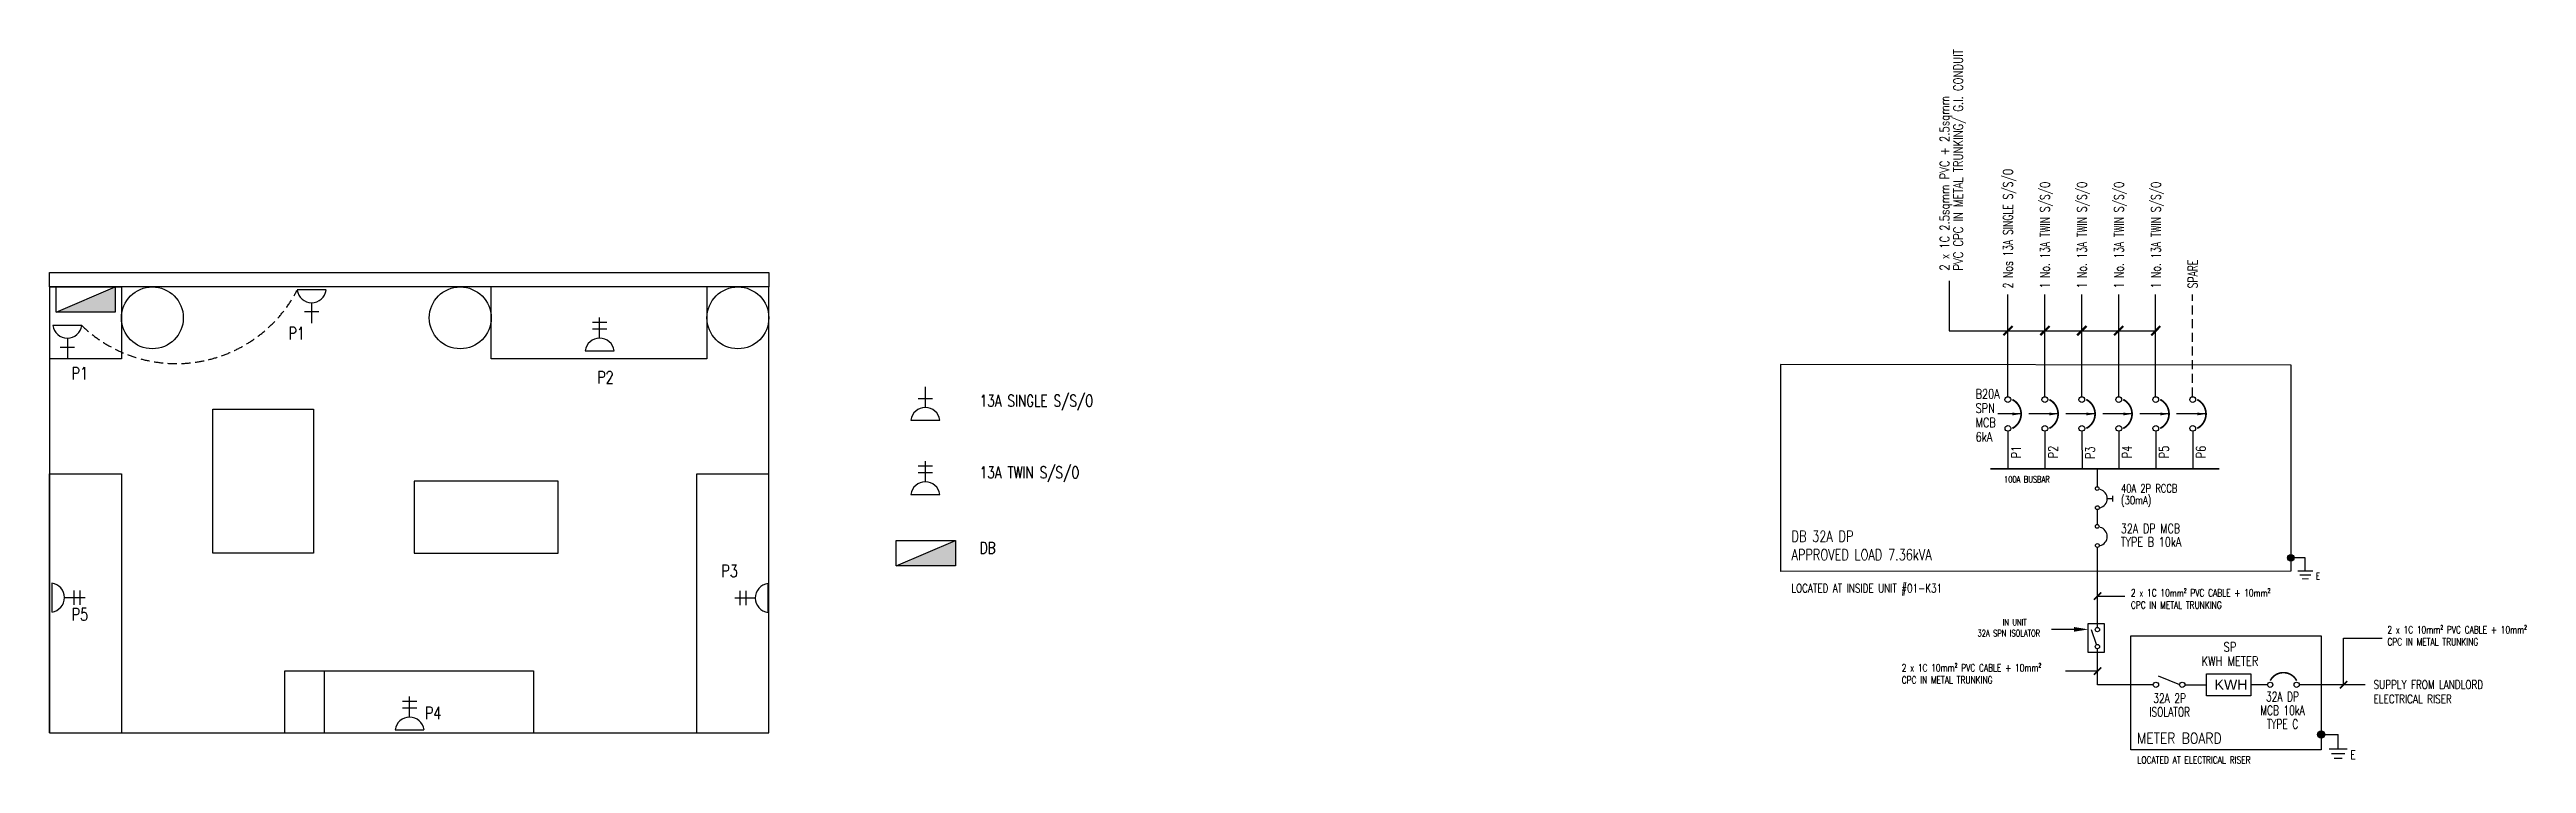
# Model space of a CAD drawing. Header units: millimetres. Extents: x 21308 to 38526, y 5867 to 10831.
import ezdxf
from ezdxf import colors
from ezdxf.entities.mleader import LeaderData, LeaderLine
from ezdxf.lldxf.tags import DXFTag
from ezdxf.math import Vec2, Vec3

# ---------------------------------------------------------------- set-up
doc = ezdxf.new("R2010")
doc.units = ezdxf.units.MM
doc.linetypes.add('DASHED', pattern=[19.05, 12.7, -6.35])
for name, color, linetype in [('E-SLD-FRAME', 8, 'Continuous'), ('E-SLD-LEGENDF', 2, 'Continuous'), ('E-SLD-T1', 2, 'Continuous'), ('SLD', 2, 'Continuous'), ('SLD-LINE', 7, 'Continuous'), ('SLD-TXT', 7, 'Continuous')]:
    doc.layers.add(name, color=color, linetype=linetype)
doc.styles.add('ARIAL', font='arial.ttf')
doc.styles.add('ROMANS', font='romans.shx', dxfattribs={"width": 0.8})
doc.styles.add('SB T5-2$0$80', font='simplex.shx', dxfattribs={"width": 0.8, "height": 2})
doc.styles.add('simplex', font='simplex.shx', dxfattribs={"width": 0.7})
doc.styles.add('SLD-TXT', font='romans.shx', dxfattribs={"width": 0.75})
doc.styles.get("Standard").update_dxf_attribs({"font": 'arial.ttf'})
tags = doc.linetypes.add('CENTER', pattern=[2, 1.25, -0.25, 0.25, -0.25]).pattern_tags.tags
tags[10:11] = [DXFTag(74, 4), DXFTag(75, 0), DXFTag(340, '0'), DXFTag(46, 1.0), DXFTag(50, 0.0), DXFTag(44, 0.0), DXFTag(45, 0.0)]
tags[8:9] = [DXFTag(74, 4), DXFTag(75, 0), DXFTag(340, '0'), DXFTag(46, 1.0), DXFTag(50, 0.0), DXFTag(44, 0.0), DXFTag(45, 0.0)]
tags[6:7] = [DXFTag(74, 4), DXFTag(75, 0), DXFTag(340, '0'), DXFTag(46, 1.0), DXFTag(50, 0.0), DXFTag(44, 0.0), DXFTag(45, 0.0)]
tags[4:5] = [DXFTag(74, 4), DXFTag(75, 0), DXFTag(340, '0'), DXFTag(46, 1.0), DXFTag(50, 0.0), DXFTag(44, 0.0), DXFTag(45, 0.0)]
doc.dimstyles.new('1-100', dxfattribs={"dimtxt": 100, "dimasz": 100, "dimexe": 25, "dimexo": 10, "dimgap": 25, "dimtad": 1, "dimdec": 0, "dimzin": 0, "dimdsep": 46, "dimtxsty": 'simplex', "dimcen": 0, "dimclrd": 7, "dimclre": 7, "dimclrt": 7, "dimadec": 0, "dimazin": 0, "dimtfac": 1, "dimtdec": 0, "dimtofl": 0, "dimtmove": 1, "dimatfit": 0, "dimfxl": 1, "dimtolj": 1, "dimtzin": 0, "dimarcsym": 2})

# ---------------------------------------------------------------- blocks, each defined once
blk = doc.blocks.new('MCCB')
at = {"color": 3}
for centre in [(-1, 548), (0, 49)]:
    blk.add_circle(centre, 49.5, dxfattribs=at)
at = {"layer": 'E-SLD-LEGENDF', "const_width": 30}
blk.add_lwpolyline([(77, 49, 0.611384), (77, 548)], format="xyb", dxfattribs=at)

msp = doc.modelspace()

# ---------------------------------------------------------------- hatches: boundary and pattern name
h = msp.add_hatch(color=1)
h.dxf.hatch_style = 1
h.paths.add_polyline_path([(21765, 9005), (21765, 9180), (21355, 9005)])
h = msp.add_hatch(color=1)
h.dxf.hatch_style = 1
h.paths.add_polyline_path([(27605, 7242), (27605, 7417), (27194, 7242)])
at = {"layer": 'E-SLD-LEGENDF'}
h = msp.add_hatch(color=2, dxfattribs=at)
h.dxf.hatch_style = 1
edge = h.paths.add_edge_path()
edge.add_arc((36888, 7297), 23.2, 0, 360)
h = msp.add_hatch(color=256, dxfattribs=at)
h.dxf.hatch_style = 1
edge = h.paths.add_edge_path()
edge.add_arc((37099, 6068), 25, 0, 360)

# ---------------------------------------------------------------- linework, layer by layer
for p, q in [((21308, 9280), (26308, 9280)), ((21308, 9180), (21308, 9280)), ((26308, 9180), (21308, 9180)), ((21308, 9180), (21308, 6080)), ((21308, 9180), (21808, 9180)), ((21808, 9180), (21808, 8680)), ((24378, 8680), (24378, 9180)), ((25878, 9180), (25878, 8680)), ((26308, 9280), (26308, 9180)), ((26308, 6080), (26308, 9180)), ((34512, 8875), (35948, 8875)), ((21808, 8680), (21308, 8680)), ((25878, 8680), (24378, 8680)), ((22443, 7330), (22443, 8330)), ((22443, 8330), (23143, 8330)), ((23143, 8330), (23143, 7330)), ((21308, 6080), (21308, 7880)), ((21308, 7880), (21808, 7880)), ((21808, 7880), (21808, 6080)), ((24843, 7830), (23843, 7830)), ((23843, 7830), (23843, 7330)), ((24843, 7330), (24843, 7830)), ((25808, 6080), (25808, 7880)), ((25808, 7880), (26308, 7880)), ((35543, 7791), (35543, 7916)), ((35543, 7529), (35543, 7632)), ((35612, 7708), (35647, 7708)), ((35647, 7728), (35647, 7689)), ((23143, 7330), (22443, 7330)), ((23843, 7330), (24843, 7330)), ((35543, 6813), (35543, 7369)), ((35543, 7029), (35734, 7029)), ((37253, 6413), (37253, 6737)), ((37253, 6737), (37522, 6737)), ((35543, 6414), (35543, 6664)), ((22943, 6080), (22943, 6510)), ((22943, 6510), (23218, 6510)), ((23218, 6510), (23218, 6080)), ((23218, 6510), (24673, 6510)), ((24673, 6510), (24673, 6080)), ((35543, 6508), (35322, 6508)), ((36151, 6414), (36301, 6414)), ((21308, 6080), (26308, 6080)), ((21808, 6080), (22943, 6080)), ((22943, 6080), (23218, 6080)), ((23218, 6080), (24673, 6080)), ((24673, 6080), (25808, 6080)), ((25808, 6080), (26308, 6080))]:
    msp.add_line(p, q)
at = {"color": 1}
for p, q in [((21355, 9005), (21765, 9180)), ((23230, 9159), (23030, 9159)), ((23180, 9007), (23080, 9007)), ((23130, 9070), (23130, 8927)), ((25132, 8824), (25132, 8967)), ((21532, 8912), (21332, 8912)), ((21432, 8824), (21432, 8680)), ((25182, 8932), (25082, 8932)), ((25082, 8888), (25182, 8888)), ((21482, 8760), (21382, 8760)), ((25032, 8736), (25232, 8736)), ((27396, 8341), (27396, 8485)), ((27346, 8405), (27446, 8405)), ((27296, 8253), (27496, 8253)), ((27446, 7933), (27346, 7933)), ((27396, 7825), (27396, 7968)), ((27346, 7889), (27446, 7889)), ((27296, 7737), (27496, 7737)), ((27194, 7242), (27605, 7417)), ((21324, 7120), (21324, 6920)), ((21476, 7070), (21476, 6970)), ((21520, 6970), (21520, 7070)), ((26107, 7067), (26107, 6967)), ((26151, 6967), (26151, 7067)), ((26303, 6917), (26303, 7117)), ((21412, 7020), (21556, 7020)), ((26215, 7017), (26071, 7017)), ((23861, 6297), (23761, 6297)), ((23761, 6253), (23861, 6253)), ((23811, 6189), (23811, 6333)), ((23711, 6101), (23911, 6101))]:
    msp.add_line(p, q, dxfattribs=at)
at = {"color": 3}
msp.add_line((36115, 6414), (35968, 6473), dxfattribs=at)
at = {"color": 1}
for points in [[(21355, 9180), (21765, 9180), (21765, 9005), (21355, 9005)], [(27194, 7417), (27605, 7417), (27605, 7242), (27194, 7242)]]:
    msp.add_lwpolyline(points, close=True, dxfattribs=at)
msp.add_lwpolyline([(35480, 6638), (35480, 6841), (35591, 6841), (35591, 6638)], close=True)
at = {"color": 3}
msp.add_lwpolyline([(35538, 6693), (35501, 6797)], dxfattribs=at)
msp.add_lwpolyline([(36301, 6491), (36609, 6491), (36609, 6337), (36301, 6337)], close=True, dxfattribs=at)
for points in [[(36727, 6414), (36609, 6414)], [(37404, 6413), (36946, 6414)]]:
    msp.add_lwpolyline(points)
for centre, radius in [((22023, 8965), 215), ((24163, 8965), 215), ((26093, 8965), 215), ((35542, 7778), 13.2), ((35543, 7645), 13.2), ((35542, 7515), 13.2), ((35543, 7382), 13.2)]:
    msp.add_circle(centre, radius)
for centre in [(35950, 6414), (36133, 6414)]:
    msp.add_circle(centre, 18.2, dxfattribs=at)
at = {"linetype": 'DASHED', "ltscale": 5}
msp.add_arc((22189, 9594), 947, 226.0479, 332.6311, dxfattribs=at)
at = {"color": 1}
for centre, start, end in [((23130, 9171), 187.125, 352.875), ((21432, 8925), 187.125, 352.875), ((25132, 8723), 7.125, 172.875), ((27396, 8241), 7.125, 172.875), ((27396, 7724), 7.125, 172.875), ((21311, 7020), 277.125, 82.875), ((26315, 7017), 97.125, 262.875), ((23811, 6088), 7.125, 172.875)]:
    msp.add_arc(centre, 101, start, end, dxfattribs=at)
for centre in [(35546, 7708), (35546, 7445)]:
    msp.add_arc(centre, 65.5, 283.7769, 75.2201)
at = {"layer": 'E-SLD-FRAME', "color": 7, "linetype": 'CENTER', "ltscale": 100}
for p, q in [((36888, 8637), (33340, 8640)), ((33340, 8640), (33340, 7202)), ((36888, 8638), (36888, 7204)), ((36888, 7203), (33340, 7202))]:
    msp.add_line(p, q, dxfattribs=at)
msp.add_lwpolyline([(35776, 6753), (37099, 6753), (37099, 5962), (35776, 5962)], close=True, dxfattribs=at)
at = {"layer": 'E-SLD-LEGENDF', "color": 2}
for p, q in [((36988, 7297), (36888, 7297)), ((36988, 7204), (36988, 7297))]:
    msp.add_line(p, q, dxfattribs=at)
at = {"layer": 'E-SLD-LEGENDF'}
for p in [(37099, 6068), (37217, 5967)]:
    msp.add_line(p, (37217, 6068), dxfattribs=at)
at = {"layer": 'E-SLD-LEGENDF', "color": 2}
for points, const_width in [([(36935, 7204), (37042, 7204)], 8.86), ([(36949, 7177), (37028, 7177)], 8.86), ([(36965, 7150), (37012, 7150)], 7.98)]:
    msp.add_lwpolyline(points, dxfattribs=dict(at, const_width=const_width))
at = {"layer": 'E-SLD-LEGENDF', "color": 3}
for points, const_width in [([(37153, 5967), (37281, 5967)], 10.6), ([(37169, 5935), (37265, 5935)], 10.6), ([(37188, 5903), (37246, 5903)], 9.56)]:
    msp.add_lwpolyline(points, dxfattribs=dict(at, const_width=const_width))
at = {"layer": 'E-SLD-LEGENDF', "color": 2}
msp.add_circle((36888, 7297), 23.2, dxfattribs=at)
at = {"layer": 'E-SLD-LEGENDF'}
msp.add_circle((37099, 6068), 25, dxfattribs=at)
at = {"layer": 'SLD', "color": 7}
msp.add_line((34512, 9223), (34512, 8875), dxfattribs=at)
at = {"layer": 'SLD', "color": 2, "const_width": 12.1}
msp.add_lwpolyline([(34798, 7916), (36390, 7916)], dxfattribs=at)
at = {"layer": 'SLD', "lineweight": -3}
for centre in [(35543, 6798), (35543, 6679)]:
    msp.add_circle(centre, 15, dxfattribs=at)
at = {"layer": 'SLD-LINE', "linetype": 'ByBlock'}
for p, q in [((34921, 8417), (34921, 9127)), ((35178, 8417), (35178, 9127)), ((35435, 8417), (35435, 9127)), ((35692, 8417), (35692, 9127)), ((34921, 8177), (34921, 7916)), ((35178, 8177), (35178, 7916)), ((35436, 8178), (35438, 7916)), ((35692, 8177), (35692, 7916)), ((35949, 8177), (35949, 7916)), ((36206, 8177), (36206, 7916))]:
    msp.add_line(p, q, dxfattribs=at)
at = {"layer": 'SLD-LINE', "ltscale": 20}
msp.add_line((35948, 8417), (35948, 9127), dxfattribs=at)
at = {"layer": 'SLD-LINE', "linetype": 'DASHED', "ltscale": 5}
msp.add_line((36205, 8417), (36205, 9127), dxfattribs=at)
at = {"layer": 'SLD-LINE'}
msp.add_line((35931, 6414), (35543, 6414), dxfattribs=at)
at = {"layer": 'SLD-TXT'}
for points, const_width in [([(34889, 8844), (34953, 8908)], 15), ([(35146, 8844), (35210, 8908)], 15), ([(35403, 8844), (35467, 8908)], 15), ([(35660, 8844), (35723, 8908)], 15), ([(35917, 8843), (35980, 8907)], 15), ([(35519, 7005), (35570, 7056)], 12.1), ([(35519, 6483), (35570, 6535)], 12.1), ([(37229, 6389), (37280, 6440)], 12.1)]:
    msp.add_lwpolyline(points, dxfattribs=dict(at, const_width=const_width))

# ---------------------------------------------------------------- block references
at = {"layer": 'SLD', "lineweight": -3, "xscale": 0.4012700839908179, "yscale": 0.4012700839908179, "zscale": 0.4012700839908179}
for p in [(34921, 8177), (35178, 8177), (35435, 8177), (35692, 8177), (35949, 8177), (36206, 8177)]:
    msp.add_blockref('MCCB', p, dxfattribs=at)
at = {"layer": 'SLD', "lineweight": -3, "xscale": 0.36761882254268, "yscale": 0.36761882254268, "zscale": 0.36761882254268, "rotation": 90}
msp.add_blockref('MCCB', (36946, 6414), dxfattribs=at)

# ---------------------------------------------------------------- texts
at = {"color": 0, "insert": (36358, 6450), "char_height": 69.9, "width": 251.75, "attachment_point": 1, "style": 'ARIAL'}
msp.add_mtext('{\\W1;KWH}', dxfattribs=at)
at = {"layer": 'E-SLD-T1', "color": 7, "style": 'ROMANS'}
for s, height, width, p in [('METER BOARD', 74.02, 0.85, (35819, 6005)), ('LOCATED AT ELECTRICAL RISER', 47.65, 0.8, (35821, 5867))]:
    msp.add_text(s, height=height, dxfattribs=dict(at, width=width)).set_placement(p)
at = {"layer": 'SLD', "color": 7, "style": 'SB T5-2$0$80', "width": 0.75}
for s, p in [('P1', (22969, 8815)), ('P1', (21461, 8536)), ('P2', (25115, 8508)), ('P3', (25978, 7162)), ('P5', (21462, 6860)), ('P4', (23918, 6174))]:
    msp.add_text(s, height=86.7, dxfattribs=at).set_placement(p)
for s, p in [('P1', (35011, 7989)), ('P2', (35268, 7989)), ('P3', (35525, 7984)), ('P4', (35782, 7989)), ('P5', (36039, 7989)), ('P6', (36295, 7989))]:
    msp.add_text(s, height=65.7, rotation=90, dxfattribs=at).set_placement(p)
at = {"layer": 'SLD-TXT', "style": 'ROMANS', "width": 0.7}
for s, height, p in [('2 Nos 13A SINGLE S/S/O', 67.09, (34955, 9170)), ('1 No. 13A TWIN S/S/O', 67.09, (35212, 9170)), ('1 No. 13A TWIN S/S/O', 67.09, (35469, 9170)), ('1 No. 13A TWIN S/S/O', 67.09, (35726, 9170)), ('1 No. 13A TWIN S/S/O', 67.09, (35983, 9170)), ('SPARE', 67.1, (36240, 9170))]:
    msp.add_text(s, height=height, rotation=90, dxfattribs=at).set_placement(p)
at = {"layer": 'SLD-TXT', "insert": (34449, 9293), "char_height": 64.23, "width": 1838.98, "attachment_point": 1, "rotation": 90, "line_spacing_factor": 0.880435, "style": 'SLD-TXT'}
msp.add_mtext('{\\W0.8;2 x 1C 2.5sqmm PVC + 2.5sqmm \\PPVC CPC IN METAL TRUNKING/ G.I. CONDUIT}', dxfattribs=at)
at = {"layer": 'SLD-TXT', "color": 7, "attachment_point": 1, "style": 'SLD-TXT'}
for s, insert, char_height, width in [('13A SINGLE S/S/O', (27774, 8429), 81.1, 1006.05), ('13A TWIN S/S/O', (27774, 7931), 81.1, 1006.05), ('100A BUSBAR', (34894, 7865), 45.54, 1737.11), ('DB', (27774, 7406), 81.1, 1006.05), ('DB 32A DP\\PAPPROVED LOAD 7.36kVA', (33417, 7485), 76.97, 1194.56), ('LOCATED AT INSIDE UNIT #01-K31', (33416, 7115), 59.69, 1280.33), ('2 x 1C 10mm² PVC CABLE + 10mm²\\PCPC IN METAL TRUNKING', (35776, 7078), 50.63, 1163.32), ('\\pxqc;IN UNIT \\P\\pq*;32A SPN ISOLATOR', (34710, 6871), 45.54, 516.09), ('2 x 1C 10mm² PVC CABLE + 10mm²\\PCPC IN METAL TRUNKING', (37559, 6822), 50.63, 1163.32), ('2 x 1C 10mm² PVC CABLE + 10mm²\\PCPC IN METAL TRUNKING', (34183, 6557), 50.63, 1163.32), ('SUPPLY FROM LANDLORD ELECTRICAL RISER', (37463, 6445), 59.95, 1090.14)]:
    msp.add_mtext(s, dxfattribs=dict(at, insert=insert, char_height=char_height, width=width))
at = {"layer": 'SLD-TXT', "attachment_point": 1, "style": 'SLD-TXT'}
for s, insert, char_height, width, line_spacing_factor in [('B20A\\PSPN\\PMCB\\P6kA', (34697, 8469), 65.7, 938.97, 0.908108), ('40A 2P RCCB\\P(30mA)', (35707, 7808), 56.69, 810.69, 0.869565), ('32A DP MCB\\PTYPE B 10kA', (35706, 7533), 64.74, 521.58, 0.869565), ('\\pxqc;{\\W0.8;SP\\PKWH METER}', (36228, 6709), 63.44, 473.39, 0.934884), ('\\pxqc;{\\W0.7;32A 2P\\PISOLATOR}', (35864, 6353), 65.66, 362.75, 0.869565), ('\\pxqc;{\\W0.7;32A DP\\PMCB 10kA\\PTYPE C}', (36624, 6364), 65.66, 411.86, 0.869565), ('{\\W0.75;E}', (37301, 5958), 61.9, 860.22, 0.908108)]:
    msp.add_mtext(s, dxfattribs=dict(at, insert=insert, char_height=char_height, width=width, line_spacing_factor=line_spacing_factor))
at = {"layer": 'SLD-TXT', "color": 2, "insert": (37062, 7192), "char_height": 45.4, "width": 574.1, "attachment_point": 1, "line_spacing_factor": 0.908108, "style": 'SLD-TXT'}
msp.add_mtext('{\\W0.75;E}', dxfattribs=at)

# ---------------------------------------------------------------- leaders
ml = msp.add_multileader_mtext('Standard')
ml.set_content('', color=256)
ml.set_leader_properties()
ml.build(insert=Vec2(0, 0))
ml.multileader.update_dxf_attribs({"arrow_head_size": 100})
ctx = ml.context
ctx.base_point, ctx.arrow_head_size, ctx.plane_origin = Vec3(35220, 6799), 100, Vec3(35480, 6799)
ctx.text_align_type = 2
notes = []
notes.append((ctx, [(0, (1, 1, 0), (35232, 6799), (-1, 0), 8, [(0, [(35480, 6799)], 0, [])])]))
ctx.mtext.insert, ctx.mtext.alignment, ctx.mtext.flow_direction = Vec3(35222, 6801), 3, 5
at = {"layer": 'SLD', "ltscale": 0.5}
for points in [[(35013, 8297), (34852, 8297)], [(35270, 8297), (35066, 8297)], [(35527, 8297), (35323, 8297)], [(35784, 8297), (35580, 8297)], [(36041, 8297), (35837, 8297)], [(36298, 8297), (36094, 8297)]]:
    msp.add_leader(points, dimstyle='1-100', override={"dimasz": 60}, dxfattribs=at)
for ctx, leaders in notes:
    for number, flags, end, landing, length, lines in leaders:
        leader = LeaderData()
        leader.index, (leader.has_last_leader_line, leader.has_dogleg_vector, leader.attachment_direction) = number, flags
        leader.last_leader_point, leader.dogleg_vector, leader.dogleg_length = Vec3(end), Vec3(landing), length
        for number, points, colour, breaks in lines:
            line = LeaderLine()
            line.index, line.vertices, line.color, line.breaks = number, Vec3.list(points), colors.encode_raw_color(colour), breaks
            leader.lines.append(line)
        ctx.leaders.append(leader)

doc.saveas('drawing.dxf')
